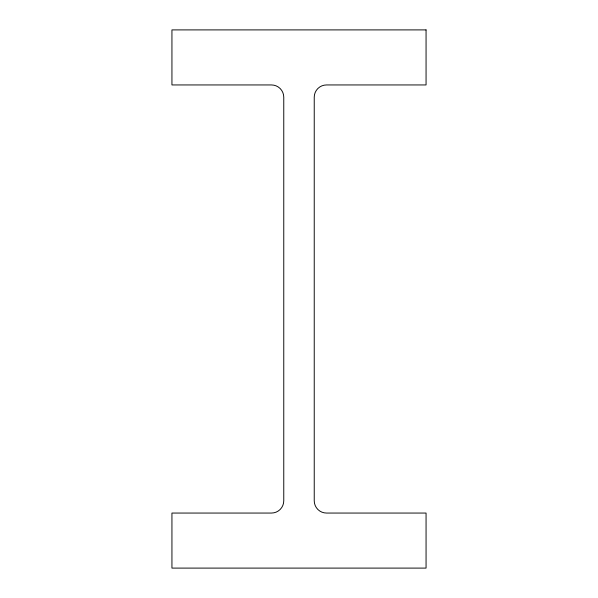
<?xml version="1.0" encoding="UTF-8"?>
<svg xmlns="http://www.w3.org/2000/svg" width="598" height="598" viewBox="0 0 598 598"><rect width="100%" height="100%" fill="white"/><g stroke="black" fill="none" stroke-linecap="round" stroke-linejoin="round"><path stroke-width="0.9" d="M426.06 29.9L171.94 29.9L171.94 84.946L271.477 84.946A12.289 12.289 0 0 1 283.766 97.235L283.766 500.765A12.289 12.289 0 0 1 271.477 513.054L171.94 513.054L171.94 568.1L426.06 568.1L426.06 513.054L326.523 513.054A12.289 12.289 0 0 1 314.234 500.765L314.234 97.235A12.289 12.289 0 0 1 326.523 84.946L426.06 84.946L426.06 29.9"/></g></svg>
